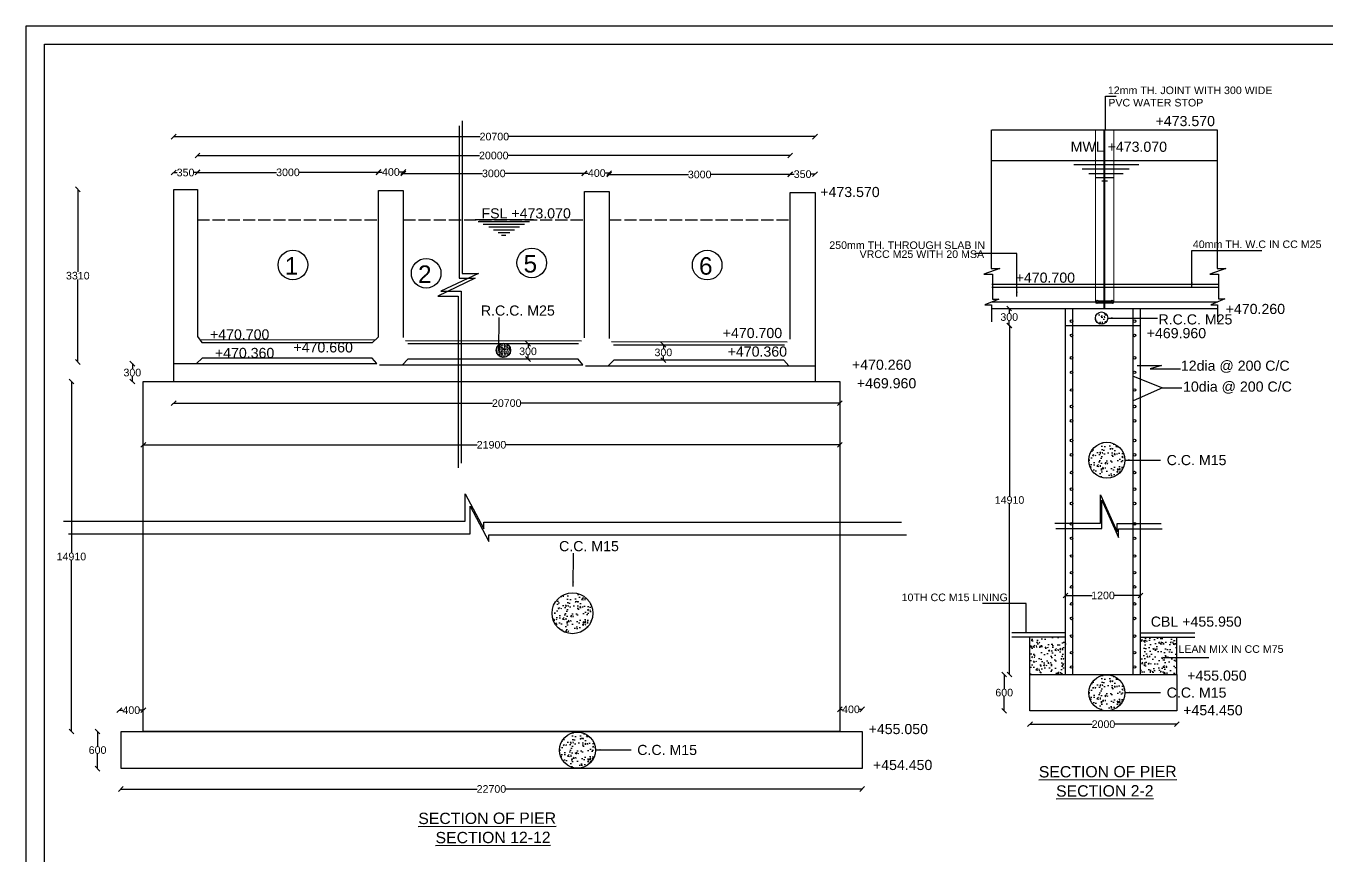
# Model space of a CAD drawing. Header units: millimetres. Extents: x 5124 to 6568637, y 2311 to 91879094.
# Drawn here: x 3425343 to 3450996, y 45950747 to 45967114 of the extents above; entities that cross this region are included whole.
import ezdxf

# ---------------------------------------------------------------- set-up
doc = ezdxf.new("R2010")
doc.units = ezdxf.units.MM
doc.header["$MEASUREMENT"] = 0
doc.linetypes.add('ACAD_ISO02W100', pattern=[15, 12, -3])
for name, color, linetype in [('DIMENSION', 7, 'Continuous'), ('DRAWING', 7, 'Continuous'), ('TEXT', 7, 'Continuous')]:
    doc.layers.add(name, color=color, linetype=linetype)
doc.styles.get("Standard").update_dxf_attribs({"font": 'arial.ttf', "height": 150})
doc.dimstyles.get("Standard").update_dxf_attribs({"dimtxt": 200, "dimasz": 110, "dimexe": 0.18, "dimexo": 0.0625, "dimgap": 0.09, "dimtad": 0, "dimtih": 1, "dimtoh": 1, "dimdec": 0, "dimzin": 0, "dimdsep": 46, "dimtxsty": 'Standard', "dimblk": 'OBLIQUE', "dimcen": 0.09, "dimse1": 1, "dimse2": 1, "dimadec": 0, "dimazin": 0, "dimtfac": 1, "dimtdec": 0, "dimtofl": 0, "dimtmove": 0, "dimatfit": 3, "dimfxl": 1, "dimtolj": 1, "dimtzin": 0, "dimarcsym": 0})
pattern_1 = [(50, (0, 0), (286.904073, -25.100854), [30, -330]), (355, (0, 0), (-55.5005334, 300.8768535), [24, -264]), (100.4514, (23.9, -2.1), (231.4037527, 275.7758168), [25.496076, -280.4568448]), (46.1842, (0, 80), (426.8964195, -66.2076057), [45, -495]), (96.6356, (35.57, 74.5), (373.8650822, 389.6471484), [38.244115, -420.6852]), (351.1842, (0, 80), (373.864778, 389.6474404), [36, -396]), (21, (40, 60), (238.7628208, -161.0475563), [30, -330]), (326, (40, 60), (97.3261328, 290.060018), [24, -264]), (71.4514, (59.9, 46.58), (336.0890514, 129.0121987), [25.496076, -280.4568448]), (37.5, (0, 0), (4.86394213, 133.15754153), [0, -260.8, 0, -268, 0, -265]), (7.5, (0, 0), (105.22781498, 157.76468475), [0, -152.8, 0, -254.8, 0, -101]), (327.5, (-89.2, 0), (213.52897447, -9.0219487), [0, -100, 0, -312, 0, -414]), (317.5, (-129.2, 0), (233.2744677, 40.0419929), [0, -130, 0, -207.2, 0, -294])]

# ---------------------------------------------------------------- blocks, each defined once
blk = doc.blocks.new('_Oblique')
at = {"color": 0, "linetype": 'ByBlock', "lineweight": -2}
blk.add_line((-0.5, -0.5), (0.5, 0.5), dxfattribs=at)
blk = doc.blocks.new('*D58')
at = {"layer": 'Defpoints', "color": 0}
for p in [(3428726, 45964220), (3428257, 45963888), (3428726, 45963888)]:
    blk.add_point(p, dxfattribs=at)
at = {"layer": 'DIMENSION', "color": 0, "lineweight": -2}
for p, q in [((3428257, 45964220), (3428326, 45964220)), ((3428726, 45964220), (3428657, 45964220))]:
    blk.add_line(p, q, dxfattribs=at)
at = {"layer": 'DIMENSION', "color": 0, "lineweight": -2, "xscale": 95, "yscale": 95, "zscale": 95, "rotation": 180}
blk.add_blockref('_Oblique', (3428257, 45964220), dxfattribs=at)
at = {"layer": 'DIMENSION', "color": 0, "lineweight": -2, "xscale": 95, "yscale": 95, "zscale": 95}
blk.add_blockref('_Oblique', (3428726, 45964220), dxfattribs=at)
at = {"layer": 'DIMENSION', "color": 0, "insert": (3428491, 45964220), "char_height": 150, "attachment_point": 5}
blk.add_mtext('\\A1;350', dxfattribs=at)
blk = doc.blocks.new('*D59')
at = {"layer": 'Defpoints', "color": 0}
for p in [(3432298, 45964223.47248), (3428725.5, 45963888), (3432298, 45963888)]:
    blk.add_point(p, dxfattribs=at)
at = {"layer": 'DIMENSION', "color": 0, "lineweight": -2}
for p, q in [((3428725.5, 45964223.47248), (3430287.99015, 45964223.47248)), ((3432298, 45964223.47248), (3430735.50985, 45964223.47248))]:
    blk.add_line(p, q, dxfattribs=at)
at = {"layer": 'DIMENSION', "color": 0, "lineweight": -2, "xscale": 95, "yscale": 95, "zscale": 95, "rotation": 180}
blk.add_blockref('_Oblique', (3428725.5, 45964223.47248), dxfattribs=at)
at = {"layer": 'DIMENSION', "color": 0, "lineweight": -2, "xscale": 95, "yscale": 95, "zscale": 95}
blk.add_blockref('_Oblique', (3432298, 45964223.47248), dxfattribs=at)
at = {"layer": 'DIMENSION', "color": 0, "insert": (3430511.75, 45964223.47248), "char_height": 150, "attachment_point": 5}
blk.add_mtext('\\A1;3000', dxfattribs=at)
blk = doc.blocks.new('*D60')
at = {"layer": 'Defpoints', "color": 0}
for p in [(3432788, 45964230), (3432298, 45963867), (3432788, 45963867)]:
    blk.add_point(p, dxfattribs=at)
at = {"layer": 'DIMENSION', "color": 0, "lineweight": -2}
for p, q in [((3432298, 45964230), (3432374, 45964230)), ((3432788, 45964230), (3432712, 45964230))]:
    blk.add_line(p, q, dxfattribs=at)
at = {"layer": 'DIMENSION', "color": 0, "lineweight": -2, "xscale": 95, "yscale": 95, "zscale": 95, "rotation": 180}
blk.add_blockref('_Oblique', (3432298, 45964230), dxfattribs=at)
at = {"layer": 'DIMENSION', "color": 0, "lineweight": -2, "xscale": 95, "yscale": 95, "zscale": 95}
blk.add_blockref('_Oblique', (3432788, 45964230), dxfattribs=at)
at = {"layer": 'DIMENSION', "color": 0, "insert": (3432543, 45964230), "char_height": 150, "attachment_point": 5}
blk.add_mtext('\\A1;400', dxfattribs=at)
blk = doc.blocks.new('*D61')
at = {"layer": 'Defpoints', "color": 0}
for p in [(3436360.5, 45964202.47248), (3432788, 45963867), (3436360.5, 45963867)]:
    blk.add_point(p, dxfattribs=at)
at = {"layer": 'DIMENSION', "color": 0, "lineweight": -2}
for p, q in [((3432788, 45964202.47248), (3434350.49015, 45964202.47248)), ((3436360.5, 45964202.47248), (3434798.00985, 45964202.47248))]:
    blk.add_line(p, q, dxfattribs=at)
at = {"layer": 'DIMENSION', "color": 0, "lineweight": -2, "xscale": 95, "yscale": 95, "zscale": 95, "rotation": 180}
blk.add_blockref('_Oblique', (3432788, 45964202.47248), dxfattribs=at)
at = {"layer": 'DIMENSION', "color": 0, "lineweight": -2, "xscale": 95, "yscale": 95, "zscale": 95}
blk.add_blockref('_Oblique', (3436360.5, 45964202.47248), dxfattribs=at)
at = {"layer": 'DIMENSION', "color": 0, "insert": (3434574.25, 45964202.47248), "char_height": 150, "attachment_point": 5}
blk.add_mtext('\\A1;3000', dxfattribs=at)
blk = doc.blocks.new('*D62')
at = {"layer": 'Defpoints', "color": 0}
for p in [(3436850, 45964209), (3436360, 45963846), (3436850, 45963846)]:
    blk.add_point(p, dxfattribs=at)
at = {"layer": 'DIMENSION', "color": 0, "lineweight": -2}
for p, q in [((3436360, 45964209), (3436437, 45964209)), ((3436850, 45964209), (3436774, 45964209))]:
    blk.add_line(p, q, dxfattribs=at)
at = {"layer": 'DIMENSION', "color": 0, "lineweight": -2, "xscale": 95, "yscale": 95, "zscale": 95, "rotation": 180}
blk.add_blockref('_Oblique', (3436360, 45964209), dxfattribs=at)
at = {"layer": 'DIMENSION', "color": 0, "lineweight": -2, "xscale": 95, "yscale": 95, "zscale": 95}
blk.add_blockref('_Oblique', (3436850, 45964209), dxfattribs=at)
at = {"layer": 'DIMENSION', "color": 0, "insert": (3436606, 45964209), "char_height": 150, "attachment_point": 5}
blk.add_mtext('\\A1;400', dxfattribs=at)
blk = doc.blocks.new('*D63')
at = {"layer": 'Defpoints', "color": 0}
for p in [(3440423, 45964181.47248), (3436850.5, 45963846), (3440423, 45963846)]:
    blk.add_point(p, dxfattribs=at)
at = {"layer": 'DIMENSION', "color": 0, "lineweight": -2}
for p, q in [((3436850.5, 45964181.47248), (3438412.99015, 45964181.47248)), ((3440423, 45964181.47248), (3438860.50985, 45964181.47248))]:
    blk.add_line(p, q, dxfattribs=at)
at = {"layer": 'DIMENSION', "color": 0, "lineweight": -2, "xscale": 95, "yscale": 95, "zscale": 95, "rotation": 180}
blk.add_blockref('_Oblique', (3436850.5, 45964181.47248), dxfattribs=at)
at = {"layer": 'DIMENSION', "color": 0, "lineweight": -2, "xscale": 95, "yscale": 95, "zscale": 95}
blk.add_blockref('_Oblique', (3440423, 45964181.47248), dxfattribs=at)
at = {"layer": 'DIMENSION', "color": 0, "insert": (3438636.75, 45964181.47248), "char_height": 150, "attachment_point": 5}
blk.add_mtext('\\A1;3000', dxfattribs=at)
blk = doc.blocks.new('*D64')
at = {"layer": 'Defpoints', "color": 0}
for p in [(3440913, 45964188), (3440423, 45963825), (3440913, 45963825)]:
    blk.add_point(p, dxfattribs=at)
at = {"layer": 'DIMENSION', "color": 0, "lineweight": -2}
for p, q in [((3440423, 45964188), (3440503, 45964188)), ((3440913, 45964188), (3440833, 45964188))]:
    blk.add_line(p, q, dxfattribs=at)
at = {"layer": 'DIMENSION', "color": 0, "lineweight": -2, "xscale": 95, "yscale": 95, "zscale": 95, "rotation": 180}
blk.add_blockref('_Oblique', (3440423, 45964188), dxfattribs=at)
at = {"layer": 'DIMENSION', "color": 0, "lineweight": -2, "xscale": 95, "yscale": 95, "zscale": 95}
blk.add_blockref('_Oblique', (3440913, 45964188), dxfattribs=at)
at = {"layer": 'DIMENSION', "color": 0, "insert": (3440668, 45964188), "char_height": 150, "attachment_point": 5}
blk.add_mtext('\\A1;350', dxfattribs=at)
blk = doc.blocks.new('*D65')
at = {"layer": 'Defpoints', "color": 0}
for p in [(3440423, 45964556), (3428726, 45963888), (3440423, 45963825)]:
    blk.add_point(p, dxfattribs=at)
at = {"layer": 'DIMENSION', "color": 0, "lineweight": -2}
for p, q in [((3428726, 45964556), (3434291, 45964556)), ((3440423, 45964556), (3434858, 45964556))]:
    blk.add_line(p, q, dxfattribs=at)
at = {"layer": 'DIMENSION', "color": 0, "lineweight": -2, "xscale": 95, "yscale": 95, "zscale": 95, "rotation": 180}
blk.add_blockref('_Oblique', (3428726, 45964556), dxfattribs=at)
at = {"layer": 'DIMENSION', "color": 0, "lineweight": -2, "xscale": 95, "yscale": 95, "zscale": 95}
blk.add_blockref('_Oblique', (3440423, 45964556), dxfattribs=at)
at = {"layer": 'DIMENSION', "color": 0, "insert": (3434574, 45964556), "char_height": 150, "attachment_point": 5}
blk.add_mtext('\\A1;20000', dxfattribs=at)
blk = doc.blocks.new('*D66')
at = {"layer": 'Defpoints', "color": 0}
for p in [(3440913, 45964930), (3428257, 45963888), (3440913, 45963825)]:
    blk.add_point(p, dxfattribs=at)
at = {"layer": 'DIMENSION', "color": 0, "lineweight": -2}
for p, q in [((3428257, 45964930), (3434302, 45964930)), ((3440913, 45964930), (3434868, 45964930))]:
    blk.add_line(p, q, dxfattribs=at)
at = {"layer": 'DIMENSION', "color": 0, "lineweight": -2, "xscale": 95, "yscale": 95, "zscale": 95, "rotation": 180}
blk.add_blockref('_Oblique', (3428257, 45964930), dxfattribs=at)
at = {"layer": 'DIMENSION', "color": 0, "lineweight": -2, "xscale": 95, "yscale": 95, "zscale": 95}
blk.add_blockref('_Oblique', (3440913, 45964930), dxfattribs=at)
at = {"layer": 'DIMENSION', "color": 0, "insert": (3434585, 45964930), "char_height": 150, "attachment_point": 5}
blk.add_mtext('\\A1;20700', dxfattribs=at)
blk = doc.blocks.new('*D67')
at = {"layer": 'Defpoints', "color": 0}
for p in [(3427441, 45960448), (3428257, 45960448), (3428257, 45960094)]:
    blk.add_point(p, dxfattribs=at)
at = {"layer": 'DIMENSION', "color": 0, "lineweight": -2}
for p, q in [((3427441, 45960448), (3427441, 45960348)), ((3427441, 45960094), (3427441, 45960194))]:
    blk.add_line(p, q, dxfattribs=at)
at = {"layer": 'DIMENSION', "color": 0, "lineweight": -2, "xscale": 95, "yscale": 95, "zscale": 95}
for p, rotation in [((3427441, 45960448), 90), ((3427441, 45960094), 270)]:
    blk.add_blockref('_Oblique', p, dxfattribs=dict(at, rotation=rotation))
at = {"layer": 'DIMENSION', "color": 0, "insert": (3427441, 45960271), "char_height": 150, "attachment_point": 5}
blk.add_mtext('\\A1;300', dxfattribs=at)
blk = doc.blocks.new('*D68')
at = {"layer": 'Defpoints', "color": 0}
for p in [(3426365, 45963888), (3428257, 45963888), (3428257, 45960481)]:
    blk.add_point(p, dxfattribs=at)
at = {"layer": 'DIMENSION', "color": 0, "lineweight": -2}
for p, q in [((3426365, 45963888), (3426365, 45962261)), ((3426365, 45960481), (3426365, 45962108))]:
    blk.add_line(p, q, dxfattribs=at)
at = {"layer": 'DIMENSION', "color": 0, "lineweight": -2, "xscale": 95, "yscale": 95, "zscale": 95}
for p, rotation in [((3426365, 45963888), 90), ((3426365, 45960481), 270)]:
    blk.add_blockref('_Oblique', p, dxfattribs=dict(at, rotation=rotation))
at = {"layer": 'DIMENSION', "color": 0, "insert": (3426365, 45962184), "char_height": 150, "attachment_point": 5}
blk.add_mtext('\\A1;3310', dxfattribs=at)
blk = doc.blocks.new('*D69')
at = {"layer": 'Defpoints', "color": 0}
for p in [(3427657, 45960094), (3426239, 45953184), (3427657, 45953184)]:
    blk.add_point(p, dxfattribs=at)
at = {"layer": 'DIMENSION', "color": 0, "lineweight": -2}
for p, q in [((3426239, 45960094), (3426239, 45956716)), ((3426239, 45953184), (3426239, 45956563))]:
    blk.add_line(p, q, dxfattribs=at)
at = {"layer": 'DIMENSION', "color": 0, "lineweight": -2, "xscale": 95, "yscale": 95, "zscale": 95}
for p, rotation in [((3426239, 45960094), 90), ((3426239, 45953184), 270)]:
    blk.add_blockref('_Oblique', p, dxfattribs=dict(at, rotation=rotation))
at = {"layer": 'DIMENSION', "color": 0, "insert": (3426239, 45956639), "char_height": 150, "attachment_point": 5}
blk.add_mtext('\\A1;14910', dxfattribs=at)
blk = doc.blocks.new('*D70')
at = {"layer": 'Defpoints', "color": 0}
for p in [(3427657, 45953606), (3427184, 45953304), (3427657, 45953184)]:
    blk.add_point(p, dxfattribs=at)
at = {"layer": 'DIMENSION', "color": 0, "lineweight": -2}
for p, q in [((3427184, 45953606), (3427252, 45953606)), ((3427657, 45953606), (3427589, 45953606))]:
    blk.add_line(p, q, dxfattribs=at)
at = {"layer": 'DIMENSION', "color": 0, "lineweight": -2, "xscale": 95, "yscale": 95, "zscale": 95, "rotation": 180}
blk.add_blockref('_Oblique', (3427184, 45953606), dxfattribs=at)
at = {"layer": 'DIMENSION', "color": 0, "lineweight": -2, "xscale": 95, "yscale": 95, "zscale": 95}
blk.add_blockref('_Oblique', (3427657, 45953606), dxfattribs=at)
at = {"layer": 'DIMENSION', "color": 0, "insert": (3427421, 45953606), "char_height": 150, "attachment_point": 5}
blk.add_mtext('\\A1;400', dxfattribs=at)
blk = doc.blocks.new('*D71')
at = {"layer": 'Defpoints', "color": 0}
for p in [(3427213, 45953184), (3426755, 45952452), (3427213, 45952452)]:
    blk.add_point(p, dxfattribs=at)
at = {"layer": 'DIMENSION', "color": 0, "lineweight": -2}
for p, q in [((3426755, 45953184), (3426755, 45952895)), ((3426755, 45952452), (3426755, 45952742))]:
    blk.add_line(p, q, dxfattribs=at)
at = {"layer": 'DIMENSION', "color": 0, "lineweight": -2, "xscale": 95, "yscale": 95, "zscale": 95}
for p, rotation in [((3426755, 45953184), 90), ((3426755, 45952452), 270)]:
    blk.add_blockref('_Oblique', p, dxfattribs=dict(at, rotation=rotation))
at = {"layer": 'DIMENSION', "color": 0, "insert": (3426755, 45952818), "char_height": 150, "attachment_point": 5}
blk.add_mtext('\\A1;600', dxfattribs=at)
blk = doc.blocks.new('*D72')
at = {"layer": 'Defpoints', "color": 0}
for p in [(3427213, 45952452), (3441842, 45952452), (3441842, 45952050)]:
    blk.add_point(p, dxfattribs=at)
at = {"layer": 'DIMENSION', "color": 0, "lineweight": -2}
for p, q in [((3427213, 45952050), (3434244, 45952050)), ((3441842, 45952050), (3434811, 45952050))]:
    blk.add_line(p, q, dxfattribs=at)
at = {"layer": 'DIMENSION', "color": 0, "lineweight": -2, "xscale": 95, "yscale": 95, "zscale": 95, "rotation": 180}
blk.add_blockref('_Oblique', (3427213, 45952050), dxfattribs=at)
at = {"layer": 'DIMENSION', "color": 0, "lineweight": -2, "xscale": 95, "yscale": 95, "zscale": 95}
blk.add_blockref('_Oblique', (3441842, 45952050), dxfattribs=at)
at = {"layer": 'DIMENSION', "color": 0, "insert": (3434527, 45952050), "char_height": 150, "attachment_point": 5}
blk.add_mtext('\\A1;22700', dxfattribs=at)
blk = doc.blocks.new('*D73')
at = {"layer": 'Defpoints', "color": 0}
for p in [(3441842, 45953622), (3441402, 45953184), (3441842, 45953184)]:
    blk.add_point(p, dxfattribs=at)
at = {"layer": 'DIMENSION', "color": 0, "lineweight": -2}
for p, q in [((3441402, 45953622), (3441453, 45953622)), ((3441842, 45953622), (3441790, 45953622))]:
    blk.add_line(p, q, dxfattribs=at)
at = {"layer": 'DIMENSION', "color": 0, "lineweight": -2, "xscale": 95, "yscale": 95, "zscale": 95, "rotation": 180}
blk.add_blockref('_Oblique', (3441402, 45953622), dxfattribs=at)
at = {"layer": 'DIMENSION', "color": 0, "lineweight": -2, "xscale": 95, "yscale": 95, "zscale": 95}
blk.add_blockref('_Oblique', (3441842, 45953622), dxfattribs=at)
at = {"layer": 'DIMENSION', "color": 0, "insert": (3441622, 45953622), "char_height": 150, "attachment_point": 5}
blk.add_mtext('\\A1;400', dxfattribs=at)
blk = doc.blocks.new('*D74')
at = {"layer": 'Defpoints', "color": 0}
for p in [(3428257, 45960094), (3441402, 45959668), (3441402, 45959587)]:
    blk.add_point(p, dxfattribs=at)
at = {"layer": 'DIMENSION', "color": 0, "lineweight": -2}
for p, q in [((3428257, 45959668), (3434546, 45959668)), ((3441402, 45959668), (3435113, 45959668))]:
    blk.add_line(p, q, dxfattribs=at)
at = {"layer": 'DIMENSION', "color": 0, "lineweight": -2, "xscale": 95, "yscale": 95, "zscale": 95, "rotation": 180}
blk.add_blockref('_Oblique', (3428257, 45959668), dxfattribs=at)
at = {"layer": 'DIMENSION', "color": 0, "lineweight": -2, "xscale": 95, "yscale": 95, "zscale": 95}
blk.add_blockref('_Oblique', (3441402, 45959668), dxfattribs=at)
at = {"layer": 'DIMENSION', "color": 0, "insert": (3434829, 45959668), "char_height": 150, "attachment_point": 5}
blk.add_mtext('\\A1;20700', dxfattribs=at)
blk = doc.blocks.new('*D75')
at = {"layer": 'Defpoints', "color": 0}
for p in [(3427657, 45958845), (3441402, 45958845), (3441402, 45958845)]:
    blk.add_point(p, dxfattribs=at)
at = {"layer": 'DIMENSION', "color": 0, "lineweight": -2}
for p, q in [((3427657, 45958845), (3434246, 45958845)), ((3441402, 45958845), (3434813, 45958845))]:
    blk.add_line(p, q, dxfattribs=at)
at = {"layer": 'DIMENSION', "color": 0, "lineweight": -2, "xscale": 95, "yscale": 95, "zscale": 95, "rotation": 180}
blk.add_blockref('_Oblique', (3427657, 45958845), dxfattribs=at)
at = {"layer": 'DIMENSION', "color": 0, "lineweight": -2, "xscale": 95, "yscale": 95, "zscale": 95}
blk.add_blockref('_Oblique', (3441402, 45958845), dxfattribs=at)
at = {"layer": 'DIMENSION', "color": 0, "insert": (3434529, 45958845), "char_height": 150, "attachment_point": 5}
blk.add_mtext('\\A1;21900', dxfattribs=at)
blk = doc.blocks.new('*D76')
at = {"layer": 'Defpoints', "color": 0}
for p in [(3444646, 45954310), (3445155, 45954310), (3445155, 45953595)]:
    blk.add_point(p, dxfattribs=at)
at = {"layer": 'DIMENSION', "color": 0, "lineweight": -2}
for p, q in [((3444646, 45954310), (3444646, 45954029)), ((3444646, 45953595), (3444646, 45953876))]:
    blk.add_line(p, q, dxfattribs=at)
at = {"layer": 'DIMENSION', "color": 0, "lineweight": -2, "xscale": 95, "yscale": 95, "zscale": 95}
for p, rotation in [((3444646, 45954310), 90), ((3444646, 45953595), 270)]:
    blk.add_blockref('_Oblique', p, dxfattribs=dict(at, rotation=rotation))
at = {"layer": 'DIMENSION', "color": 0, "insert": (3444646, 45953953), "char_height": 150, "attachment_point": 5}
blk.add_mtext('\\A1;600', dxfattribs=at)
blk = doc.blocks.new('*D77')
at = {"layer": 'Defpoints', "color": 0}
for p in [(3445155, 45953595), (3448053, 45953595), (3448053, 45953329)]:
    blk.add_point(p, dxfattribs=at)
at = {"layer": 'DIMENSION', "color": 0, "lineweight": -2}
for p, q in [((3445155, 45953329), (3446379, 45953329)), ((3448053, 45953329), (3446829, 45953329))]:
    blk.add_line(p, q, dxfattribs=at)
at = {"layer": 'DIMENSION', "color": 0, "lineweight": -2, "xscale": 95, "yscale": 95, "zscale": 95, "rotation": 180}
blk.add_blockref('_Oblique', (3445155, 45953329), dxfattribs=at)
at = {"layer": 'DIMENSION', "color": 0, "lineweight": -2, "xscale": 95, "yscale": 95, "zscale": 95}
blk.add_blockref('_Oblique', (3448053, 45953329), dxfattribs=at)
at = {"layer": 'DIMENSION', "color": 0, "insert": (3446604, 45953329), "char_height": 150, "attachment_point": 5}
blk.add_mtext('\\A1;2000', dxfattribs=at)
blk = doc.blocks.new('*D78')
at = {"layer": 'Defpoints', "color": 0}
for p in [(3444751, 45961199), (3445856, 45961199), (3445155, 45954310)]:
    blk.add_point(p, dxfattribs=at)
at = {"layer": 'DIMENSION', "color": 0, "lineweight": -2}
for p, q in [((3444751, 45961199), (3444751, 45957831)), ((3444751, 45954310), (3444751, 45957678))]:
    blk.add_line(p, q, dxfattribs=at)
at = {"layer": 'DIMENSION', "color": 0, "lineweight": -2, "xscale": 95, "yscale": 95, "zscale": 95}
for p, rotation in [((3444751, 45961199), 90), ((3444751, 45954310), 270)]:
    blk.add_blockref('_Oblique', p, dxfattribs=dict(at, rotation=rotation))
at = {"layer": 'DIMENSION', "color": 0, "insert": (3444751, 45957755), "char_height": 150, "attachment_point": 5}
blk.add_mtext('\\A1;14910', dxfattribs=at)
blk = doc.blocks.new('*D79')
at = {"layer": 'Defpoints', "color": 0}
for p in [(3444745, 45961535), (3445856, 45961535), (3445856, 45961199)]:
    blk.add_point(p, dxfattribs=at)
at = {"layer": 'DIMENSION', "color": 0, "lineweight": -2}
for p, q in [((3444745, 45961535), (3444745, 45961444)), ((3444745, 45961199), (3444745, 45961290))]:
    blk.add_line(p, q, dxfattribs=at)
at = {"layer": 'DIMENSION', "color": 0, "lineweight": -2, "xscale": 95, "yscale": 95, "zscale": 95}
for p, rotation in [((3444745, 45961535), 90), ((3444745, 45961199), 270)]:
    blk.add_blockref('_Oblique', p, dxfattribs=dict(at, rotation=rotation))
at = {"layer": 'DIMENSION', "color": 0, "insert": (3444745, 45961367), "char_height": 150, "attachment_point": 5}
blk.add_mtext('\\A1;300', dxfattribs=at)
blk = doc.blocks.new('*D80')
at = {"layer": 'Defpoints', "color": 0}
for p in [(3445856, 45955871), (3447337, 45955871), (3447337, 45955871)]:
    blk.add_point(p, dxfattribs=at)
at = {"layer": 'DIMENSION', "color": 0, "lineweight": -2}
for p, q in [((3445856, 45955871), (3446380, 45955871)), ((3447337, 45955871), (3446813, 45955871))]:
    blk.add_line(p, q, dxfattribs=at)
at = {"layer": 'DIMENSION', "color": 0, "lineweight": -2, "xscale": 95, "yscale": 95, "zscale": 95, "rotation": 180}
blk.add_blockref('_Oblique', (3445856, 45955871), dxfattribs=at)
at = {"layer": 'DIMENSION', "color": 0, "lineweight": -2, "xscale": 95, "yscale": 95, "zscale": 95}
blk.add_blockref('_Oblique', (3447337, 45955871), dxfattribs=at)
at = {"layer": 'DIMENSION', "color": 0, "insert": (3446596, 45955871), "char_height": 150, "attachment_point": 5}
blk.add_mtext('\\A1;1200', dxfattribs=at)
blk = doc.blocks.new('*D170')
at = {"layer": 'Defpoints', "color": 0}
for p in [(3435199, 45960842), (3435249, 45960842), (3435199, 45960538)]:
    blk.add_point(p, dxfattribs=at)
at = {"layer": 'TEXT', "color": 0, "lineweight": -2}
for p, q in [((3435249, 45960842), (3435249, 45960767)), ((3435249, 45960538), (3435249, 45960613))]:
    blk.add_line(p, q, dxfattribs=at)
at = {"layer": 'TEXT', "color": 0, "lineweight": -2, "xscale": 95, "yscale": 95, "zscale": 95}
for p, rotation in [((3435249, 45960842), 90), ((3435249, 45960538), 270)]:
    blk.add_blockref('_Oblique', p, dxfattribs=dict(at, rotation=rotation))
at = {"layer": 'TEXT', "color": 0, "insert": (3435249, 45960690), "char_height": 150, "attachment_point": 5}
blk.add_mtext('\\A1;300', dxfattribs=at)
blk = doc.blocks.new('*D171')
at = {"layer": 'Defpoints', "color": 0}
for p in [(3437870, 45960822), (3437920, 45960822), (3437870, 45960516)]:
    blk.add_point(p, dxfattribs=at)
at = {"layer": 'TEXT', "color": 0, "lineweight": -2}
for p, q in [((3437920, 45960822), (3437920, 45960746)), ((3437920, 45960516), (3437920, 45960592))]:
    blk.add_line(p, q, dxfattribs=at)
at = {"layer": 'TEXT', "color": 0, "lineweight": -2, "xscale": 95, "yscale": 95, "zscale": 95}
for p, rotation in [((3437920, 45960822), 90), ((3437920, 45960516), 270)]:
    blk.add_blockref('_Oblique', p, dxfattribs=dict(at, rotation=rotation))
at = {"layer": 'TEXT', "color": 0, "insert": (3437920, 45960669), "char_height": 150, "attachment_point": 5}
blk.add_mtext('\\A1;300', dxfattribs=at)

msp = doc.modelspace()

# ---------------------------------------------------------------- hatches: boundary and pattern name
at = {"layer": 'DRAWING'}
h = msp.add_hatch(color=256, dxfattribs=at)
h.paths.add_polyline_path([(3446506, 45961689.5, 0.6460682), (3446449.8, 45961666.6), (3446506, 45961666.6)])
h.paths.add_polyline_path([(3446506, 45961666.6), (3446449.8, 45961666.6, 0.0090158), (3446449.8, 45961665.4, 0.6589221), (3446506, 45961641.3)])
h.paths.add_polyline_path([(3446506, 45961689.5), (3446506, 45961666.6), (3446516.3, 45961666.6, 0.1962226)])
h.paths.add_polyline_path([(3446516.3, 45961665.4, 0.0090158), (3446516.3, 45961666.6), (3446506, 45961666.6), (3446506, 45961641.3, 0.2056021)])
h.paths.add_polyline_path([(3446623.9, 45961690.5), (3446506, 45961690.5), (3446506, 45961689.5, -0.1962226), (3446516.3, 45961666.6), (3446623.9, 45961666.6)])
h.paths.add_polyline_path([(3446623.9, 45961666.6), (3446516.3, 45961666.6, -0.0090158), (3446516.3, 45961665.4, -0.2056021), (3446506, 45961641.3), (3446506, 45961640.4), (3446623.9, 45961640.4)])
h.paths.add_polyline_path([(3446752.3, 45961690.5), (3446623.9, 45961690.5), (3446623.9, 45961666.6), (3446740.9, 45961666.6, -0.2076642)])
h.paths.add_polyline_path([(3446740.8, 45961665.4, -0.0090158), (3446740.9, 45961666.6), (3446623.9, 45961666.6), (3446623.9, 45961640.4), (3446752.3, 45961640.4, -0.2170864)])
h.paths.add_polyline_path([(3446752.3, 45961690.5), (3446753.4, 45961690.5), (3446753.4, 45961666.6), (3446807.3, 45961666.6, 0.6305958)])
h.paths.add_polyline_path([(3446753.4, 45961690.5), (3446752.3, 45961690.5, 0.2076642), (3446740.9, 45961666.6), (3446753.4, 45961666.6)])
h.paths.add_polyline_path([(3446753.4, 45961666.6), (3446740.9, 45961666.6, 0.0090158), (3446740.8, 45961665.4, 0.2170864), (3446752.3, 45961640.4), (3446753.4, 45961640.4)])
h.paths.add_polyline_path([(3446807.3, 45961665.4, 0.0090158), (3446807.3, 45961666.6), (3446753.4, 45961666.6), (3446753.4, 45961640.4), (3446752.3, 45961640.4, 0.6432687)])
h = msp.add_hatch(dxfattribs=at)
h.set_pattern_fill('AR-CONC,_O', color=256, scale=40)
h.set_pattern_definition(pattern_1)
h.paths.add_polyline_path([(3446446, 45961348.2, 1), (3446689.5, 45961348.2, 1)])
h = msp.add_hatch(dxfattribs=at)
h.set_pattern_fill('AR-CONC,_O', color=256, scale=10)
h.set_pattern_definition([(50, (0, 0), (71.72601826, -6.2752135), [7.5, -82.5]), (355, (0, 0), (-13.87513336, 75.21921337), [6, -66]), (100.4514, (5.98, -0.52), (57.85093817, 68.94395421), [6.374019, -70.1142112]), (46.1842, (0, 20), (106.72410486, -16.55190143), [11.25, -123.75]), (96.6356, (8.89, 18.62), (93.46627055, 97.4117871), [9.5610288, -105.1713]), (351.1842, (0, 20), (93.46619451, 97.4118601), [9, -99]), (21, (10, 15), (59.69070521, -40.26188907), [7.5, -82.5]), (326, (10, 15), (24.33153319, 72.5150045), [6, -66]), (71.4514, (14.974, 11.645), (84.02226286, 32.25304967), [6.374019, -70.1142112]), (37.5, (0, 0), (1.215985532, 33.289385383), [0, -65.2, 0, -67, 0, -66.25]), (7.5, (0, 0), (26.306953744, 39.441171188), [0, -38.2, 0, -63.7, 0, -25.25]), (327.5, (-22.3, 0), (53.382243617, -2.255487173), [0, -25, 0, -78, 0, -103.5]), (317.5, (-32.3, 0), (58.318616934, 10.010498233), [0, -32.5, 0, -51.8, 0, -73.5])])
h.paths.add_polyline_path([(3434819.9, 45960842.5), (3434709.3, 45960842.5, 0.300524), (3434623.5, 45960712.7, 1), (3434905.7, 45960712.7, 0.300524)])
h = msp.add_hatch(dxfattribs=at)
h.set_pattern_fill('AR-CONC,_O', color=256, scale=40)
h.set_pattern_definition([(50, (10544.9, 3020.33), (286.904073, -25.100854), [30, -330]), (355, (10544.9, 3020.33), (-55.5005334, 300.8768535), [24, -264]), (100.4514, (10568.8, 3018.24), (231.4037527, 275.7758168), [25.496076, -280.4568448]), (46.1842, (10544.9, 3100.33), (426.8964195, -66.2076057), [45, -495]), (96.6356, (10580.46, 3094.8), (373.8650822, 389.6471484), [38.244115, -420.6852]), (351.1842, (10544.9, 3100.33), (373.864778, 389.6474404), [36, -396]), (21, (10584.9, 3080.33), (238.7628208, -161.0475563), [30, -330]), (326, (10584.9, 3080.33), (97.3261328, 290.060018), [24, -264]), (71.4514, (10604.79, 3066.9), (336.0890514, 129.0121987), [25.496076, -280.4568448]), (37.5, (10544.89, 3020.33), (4.86394213, 133.15754153), [0, -260.8, 0, -268, 0, -265]), (7.5, (10544.89, 3020.33), (105.22781498, 157.76468475), [0, -152.8, 0, -254.8, 0, -101]), (327.5, (10455.69, 3020.33), (213.52897447, -9.0219487), [0, -100, 0, -312, 0, -414]), (317.5, (10415.69, 3020.33), (233.2744677, 40.0419929), [0, -130, 0, -207.2, 0, -294])])
h.paths.add_polyline_path([(3446316, 45958539.9, 1), (3447026.5, 45958539.9, 1)])
h = msp.add_hatch(dxfattribs=at)
h.set_pattern_fill('AR-CONC,_O', color=256, scale=40)
h.set_pattern_definition(pattern_1)
h.paths.add_polyline_path([(3435722.7, 45955519.6, 1), (3436530.1, 45955519.6, 1)])
h = msp.add_hatch(dxfattribs=at)
h.set_pattern_fill('AR-CONC,_O', color=256, scale=40)
h.set_pattern_definition(pattern_1)
h.paths.add_polyline_path([(3445855.8, 45955048.1), (3445154.6, 45955048.1), (3445154.6, 45954310), (3445855.8, 45954310)])
h.paths.add_polyline_path([(3448052.7, 45955048.1), (3447337, 45955048.1), (3447337, 45954310), (3448052.7, 45954310)])
h = msp.add_hatch(dxfattribs=at)
h.set_pattern_fill('AR-CONC,_O', color=256, scale=40)
h.set_pattern_definition([(50, (10544.9, -1569.26), (286.904073, -25.100854), [30, -330]), (355, (10544.9, -1569.26), (-55.5005334, 300.8768535), [24, -264]), (100.4514, (10568.8, -1571.35), (231.4037527, 275.7758168), [25.496076, -280.4568448]), (46.1842, (10544.9, -1489.26), (426.8964195, -66.2076057), [45, -495]), (96.6356, (10580.46, -1494.77), (373.8650822, 389.6471484), [38.244115, -420.6852]), (351.1842, (10544.9, -1489.26), (373.864778, 389.6474404), [36, -396]), (21, (10584.9, -1509.26), (238.7628208, -161.0475563), [30, -330]), (326, (10584.9, -1509.26), (97.3261328, 290.060018), [24, -264]), (71.4514, (10604.79, -1522.68), (336.0890514, 129.0121987), [25.496076, -280.4568448]), (37.5, (10544.89, -1569.26), (4.86394213, 133.15754153), [0, -260.8, 0, -268, 0, -265]), (7.5, (10544.89, -1569.26), (105.22781498, 157.76468475), [0, -152.8, 0, -254.8, 0, -101]), (327.5, (10455.69, -1569.26), (213.52897447, -9.0219487), [0, -100, 0, -312, 0, -414]), (317.5, (10415.69, -1569.26), (233.2744677, 40.0419929), [0, -130, 0, -207.2, 0, -294])])
h.paths.add_polyline_path([(3446316, 45953950.4, 1), (3447026.5, 45953950.4, 1)])
h = msp.add_hatch(dxfattribs=at)
h.set_pattern_fill('AR-CONC,_O', color=256, scale=40)
h.set_pattern_definition([(50, (97.78, -2701.44), (286.904073, -25.100854), [30, -330]), (355, (97.78, -2701.44), (-55.5005334, 300.8768535), [24, -264]), (100.4514, (121.7, -2703.54), (231.4037527, 275.7758168), [25.496076, -280.4568448]), (46.1842, (97.78, -2621.44), (426.8964195, -66.2076057), [45, -495]), (96.6356, (133.35, -2626.96), (373.8650822, 389.6471484), [38.244115, -420.6852]), (351.1842, (97.8, -2621.44), (373.864778, 389.6474404), [36, -396]), (21, (137.78, -2641.44), (238.7628208, -161.0475563), [30, -330]), (326, (137.78, -2641.44), (97.3261328, 290.060018), [24, -264]), (71.4514, (157.68, -2654.86), (336.0890514, 129.0121987), [25.496076, -280.4568448]), (37.5, (97.78, -2701.44), (4.86394213, 133.15754153), [0, -260.8, 0, -268, 0, -265]), (7.5, (97.78, -2701.44), (105.22781498, 157.76468475), [0, -152.8, 0, -254.8, 0, -101]), (327.5, (8.58, -2701.44), (213.52897447, -9.0219487), [0, -100, 0, -312, 0, -414]), (317.5, (-31.42, -2701.44), (233.2744677, 40.0419929), [0, -130, 0, -207.2, 0, -294])])
h.paths.add_polyline_path([(3435868.9, 45952818.2, 1), (3436579.4, 45952818.2, 1)])

# ---------------------------------------------------------------- linework, layer by layer
for p, q in [((3428257, 45960094), (3428257, 45963888)), ((3428257, 45963888), (3428725.5, 45963888)), ((3428725.5, 45963888), (3428725.5, 45960986)), ((3432298, 45960976), (3432298, 45963867)), ((3432298, 45963867), (3432788, 45963867)), ((3432788, 45963867), (3432788, 45963867)), ((3432788, 45963867), (3432788, 45960965)), ((3436360.5, 45960955), (3436360.5, 45963846)), ((3436360.5, 45963846), (3436850.5, 45963846)), ((3436850.5, 45963846), (3436850.5, 45960944)), ((3440423, 45960934), (3440423, 45963825)), ((3440423, 45963825), (3440913, 45963825)), ((3428725.5, 45960986), (3428814, 45960863.5)), ((3432183, 45960863.5), (3432298, 45960976)), ((3428814, 45960863.5), (3432183, 45960863.5)), ((3432876.5, 45960842.5), (3436245.5, 45960842.5)), ((3436939, 45960821.5), (3440308, 45960821.5))]:
    msp.add_line(p, q, dxfattribs=at)
for points in [[(3425342.7, 45967113.7), (3470971.5, 45967113.7), (3470971.5, 45930973.8), (3425342.7, 45930973.8)], [(3425704.7, 45966751.7), (3470609.5, 45966751.7), (3470609.5, 45931335.8), (3425704.7, 45931335.8)], [(3446506, 45961690.5), (3446753.4, 45961690.5), (3446753.4, 45961640.4), (3446506, 45961640.4)], [(3427657, 45960094), (3441401.5, 45960094), (3441401.5, 45953184.5), (3427657, 45953184.5)], [(3445154.6, 45954310), (3448052.7, 45954310), (3448052.7, 45953595.1), (3445154.6, 45953595.1)], [(3427220.5, 45953184.5), (3441841.5, 45953184.5), (3441841.5, 45952452.5), (3427220.5, 45952452.5)]]:
    msp.add_lwpolyline(points, close=True, dxfattribs=at)
for points in [[(3433890.5, 45965145), (3433890.5, 45962132), (3434209.5, 45962132), (3433469, 45961780.5), (3433871, 45961780.5), (3433871, 45958389)], [(3433951.5, 45965241.5), (3433951.5, 45962228.5), (3434270.5, 45962228.5), (3433530, 45961877), (3433932, 45961877), (3433932, 45958485.5)], [(3444386.6, 45965062.2), (3444386.6, 45962327.1), (3444559.7, 45962327.1), (3444243.5, 45962211.2), (3444417.6, 45962211.2), (3444417.6, 45961723.2), (3444539.5, 45961723.2), (3444263.9, 45961610.1), (3444397.3, 45961610.1), (3444397.3, 45961271.1)], [(3444401.7, 45965063), (3448846.1, 45965063)], [(3448846.1, 45965063), (3448846.1, 45962327.9), (3449019.2, 45962327.9), (3448703, 45962212), (3448877, 45962212), (3448877, 45961723.9), (3448999, 45961723.9), (3448723.4, 45961610.9), (3448856.8, 45961610.9), (3448856.8, 45961271.9)], [(3444401.7, 45964460), (3448846.1, 45964460)], [(3446020.2, 45964378.8), (3447301.3, 45964378.8)], [(3446181.3, 45964291), (3447111, 45964291)], [(3446313, 45964203.3), (3446996.3, 45964203.3)], [(3446449.8, 45964122.9), (3446807.3, 45964122.9)], [(3446572.3, 45964056.5), (3446686, 45964056.5)], [(3440913, 45963825), (3440913, 45960094)], [(3435354.3, 45963286), (3434207, 45963286)], [(3435278.4, 45963244.1), (3434265.1, 45963244.1)], [(3435181, 45963195.5), (3434362.5, 45963195.5)], [(3435083.6, 45963138.9), (3434478.8, 45963138.9)], [(3434979.9, 45963080.9), (3434566.8, 45963080.9)], [(3434893.5, 45963030.6), (3434662.6, 45963030.6)], [(3434811.8, 45962980.4), (3434725.4, 45962980.4)], [(3444401.7, 45962017.1), (3448877, 45962017.1)], [(3444401.7, 45961960.3), (3448877, 45961960.3)], [(3444401.7, 45961666.6), (3448859.3, 45961666.6)], [(3444401.7, 45961534.8), (3448856.8, 45961534.8)], [(3445855.8, 45954310), (3445855.8, 45961542.2)], [(3446001.2, 45954310), (3446001.2, 45961542.2)], [(3447191.5, 45954310), (3447191.5, 45961542.2)], [(3447337, 45954310), (3447337, 45961542.2)], [(3445855.8, 45961199.2), (3447337, 45961199.2)], [(3428769.8, 45960924.8), (3432240.5, 45960919.8)], [(3432832.2, 45960903.8), (3436303, 45960898.8)], [(3436894.8, 45960882.8), (3440365.5, 45960877.8)], [(3428257, 45960448), (3432269, 45960448), (3432175.5, 45960558.5), (3428816, 45960558.5), (3428708, 45960448)], [(3432319.5, 45960427), (3436331.5, 45960427), (3436238, 45960537.5), (3432878.5, 45960537.5), (3432770.5, 45960427)], [(3436382, 45960406), (3440394, 45960406), (3440300.5, 45960516.5), (3436941, 45960516.5), (3436833, 45960406)], [(3440394, 45960406), (3440913, 45960406)], [(3426082.5, 45957335), (3434012, 45957335), (3434012, 45957880), (3434380, 45957184), (3434380, 45957318), (3442618, 45957318)], [(3426180, 45957087.5), (3434109.5, 45957087.5), (3434109.5, 45957632.5), (3434477.5, 45956936.5), (3434477.5, 45957070.5), (3442715.5, 45957070.5)], [(3445855.8, 45955130.6), (3444797.9, 45955130.6)], [(3447337, 45955130.6), (3448409.4, 45955130.6)], [(3445855.8, 45955048.1), (3444797.9, 45955048.1)], [(3445154.6, 45954310), (3445154.6, 45955048.1)], [(3447337, 45955048.1), (3448409.4, 45955048.1)], [(3448052.7, 45954310), (3448052.7, 45955048.1)]]:
    msp.add_lwpolyline(points, dxfattribs=at)
at = {"layer": 'DRAWING', "linetype": 'ACAD_ISO02W100', "ltscale": 20, "const_width": 20}
for points in [[(3446449.8, 45961665.3), (3446449.8, 45965061)], [(3446807.3, 45961667.2), (3446807.3, 45965063)]]:
    msp.add_lwpolyline(points, dxfattribs=at)
at = {"layer": 'DRAWING', "const_width": 40}
msp.add_lwpolyline([(3446623.9, 45961534.8), (3446623.9, 45965051.3)], dxfattribs=at)
at = {"layer": 'DRAWING', "linetype": 'ACAD_ISO02W100', "ltscale": 20}
for points in [[(3428725.5, 45963286), (3432298, 45963286)], [(3432788, 45963286), (3436360.5, 45963286)], [(3436850.5, 45963286), (3440423, 45963286)]]:
    msp.add_lwpolyline(points, dxfattribs=at)
at = {"layer": 'DRAWING'}
for centre, radius in [((3430609.8, 45962395.6), 292.3), ((3433239.3, 45962231.2), 292.3), ((3435321.9, 45962436.7), 292.3), ((3438784.2, 45962393.9), 292.3), ((3446483.1, 45961665.4), 33.2), ((3446774.1, 45961665.4), 33.2), ((3445976, 45961287.4), 25.3), ((3446567.7, 45961348.2), 121.8), ((3447216.7, 45961287.4), 25.3), ((3445976, 45961004.8), 25.3), ((3447216.7, 45961004.8), 25.3), ((3434764.6, 45960712.7), 141.1), ((3445976, 45960562.6), 25.3), ((3447216.7, 45960562.6), 25.3), ((3445976, 45960277.1), 25.3), ((3447216.7, 45960277.1), 25.3), ((3445976, 45959928.3), 25.3), ((3447216.7, 45959928.3), 25.3), ((3445976, 45959600.8), 25.3), ((3447216.7, 45959600.8), 25.3), ((3445976, 45959318.2), 25.3), ((3447216.7, 45959318.2), 25.3), ((3445976, 45958931.5), 25.3), ((3447216.7, 45958931.5), 25.3), ((3445976, 45958646.1), 25.3), ((3446671.3, 45958539.9), 355.2), ((3447216.7, 45958646.1), 25.3), ((3445976, 45958297.2), 25.3), ((3447216.7, 45958297.2), 25.3), ((3445976, 45957969.7), 25.3), ((3447216.7, 45957969.7), 25.3), ((3445976, 45957687.1), 25.3), ((3447216.7, 45957687.1), 25.3), ((3445976, 45957283.9), 25.3), ((3447216.7, 45957283.9), 25.3), ((3445976, 45956998.4), 25.3), ((3447216.7, 45956998.4), 25.3), ((3445976, 45956649.5), 25.3), ((3447216.7, 45956649.5), 25.3), ((3445976, 45956322.1), 25.3), ((3447216.7, 45956322.1), 25.3), ((3436126.4, 45955519.6), 403.7), ((3445976, 45956039.4), 25.3), ((3447216.7, 45956039.4), 25.3), ((3445976, 45955703.8), 25.3), ((3447216.8, 45955703.8), 25.3), ((3445976, 45955418.4), 25.3), ((3447216.8, 45955418.4), 25.3), ((3445976, 45955069.5), 25.3), ((3447216.8, 45955069.5), 25.3), ((3445976, 45954742), 25.3), ((3447216.8, 45954742), 25.3), ((3445976, 45954459.4), 25.3), ((3446671.3, 45953950.4), 355.2), ((3447216.8, 45954459.4), 25.3), ((3436224.2, 45952818.2), 355.2)]:
    msp.add_circle(centre, radius, dxfattribs=at)
at = {"layer": 'TEXT'}
for points in [[(3447191.5, 45960202.9), (3447766.3, 45959972.5), (3447191.5, 45959711.8)], [(3447268.1, 45960413.7), (3447751.5, 45960411.2), (3447523.3, 45960345), (3448122, 45960342.6)], [(3447766.3, 45959972.5), (3448153.8, 45959972.5)], [(3445643.5, 45957298.7), (3446549.3, 45957298.7), (3446549.3, 45957856.5), (3446877.9, 45957125.2), (3446877.9, 45957293.4), (3447743.6, 45957293.4)], [(3445664.9, 45957192.2), (3446570.6, 45957192.2), (3446570.6, 45957749.9), (3446899.2, 45957018.7), (3446899.2, 45957186.9), (3447764.9, 45957186.9)]]:
    msp.add_lwpolyline(points, dxfattribs=at)

# ---------------------------------------------------------------- texts
for s, height, p in [('12mm TH. JOINT WITH 300 WIDE ', 150, (3446691.1, 45965769)), ('PVC WATER STOP', 150, (3446700.4, 45965525)), ('+473.570', 200, (3447632.8, 45965136.5)), ('MWL +473.070', 200, (3445957.2, 45964629.5)), ('+473.570', 200, (3441016, 45963736.2)), ('FSL +473.070', 200, (3434331, 45963315)), ('250mm TH. THROUGH SLAB IN ', 150, (3441194.2, 45962711.6)), ('40mm TH. W.C IN CC M25', 150, (3448368.8, 45962729.2)), ('1', 344.4, (3430449.1, 45962206.1)), ('5', 344.4, (3435161.3, 45962247.2)), ('6', 344.4, (3438623.5, 45962204.4)), ('VRCC M25 WITH 20 MSA', 150, (3441792.3, 45962534.5)), ('2', 344.4, (3433078.7, 45962041.7)), ('+470.700', 200, (3444871.1, 45962045.3)), ('R.C.C. M25  ', 200, (3434318.9, 45961395.8)), ('+470.260', 200, (3449015.5, 45961427.3)), (' R.C.C. M25  ', 200, (3447612.3, 45961221.1)), ('+470.700', 200, (3428972.5, 45960924.5)), ('+470.700', 200, (3439090.5, 45960952.6)), ('+469.960', 200, (3447457.4, 45960950.2)), ('+470.360', 200, (3429070, 45960558.5)), ('+470.660', 200, (3430620.4, 45960669.2)), ('+470.360', 200, (3439188, 45960586.6)), ('+470.260', 200, (3441640.7, 45960326.5)), ('12dia @ 200 C/C', 200, (3448131.4, 45960307.3)), ('+469.960', 200, (3441738.2, 45959960.6)), ('10dia @ 200 C/C', 200, (3448174.9, 45959894.5)), (' C.C. M15  ', 200, (3447774.4, 45958443.6)), (' C.C. M15  ', 200, (3435784.6, 45956744.7)), ('10TH CC M15 LINING', 150, (3442621.9, 45955758.9)), ('CBL +455.950', 200, (3447537.9, 45955254.6)), ('LEAN MIX IN CC M75', 150, (3448084.9, 45954738.4)), ('+455.050', 200, (3448256.8, 45954188.9)), (' C.C. M15  ', 200, (3447774.4, 45953854)), ('+454.450', 200, (3448178.2, 45953506)), ('+455.050', 200, (3441969.5, 45953133.8)), (' C.C. M15  ', 200, (3437327.3, 45952721.8)), ('+454.450', 200, (3442055, 45952424.5))]:
    msp.add_text(s, height=height, dxfattribs=at).set_placement(p)
for s, p in [('%%USECTION OF PIER', (3445328.9, 45952278.2)), ('%%USECTION 2-2', (3445669.8, 45951899.4)), ('%%USECTION OF PIER', (3433083.7, 45951357.7)), ('%%USECTION 12-12', (3433424.6, 45950978.9))]:
    msp.add_text(s, height=223.247, rotation=0.1412, dxfattribs=at).set_placement(p)

# ---------------------------------------------------------------- dimensions: what is measured, and where the dimension line sits
at = {"layer": 'DIMENSION'}
for base, p1, p2, text, picture, middle in [((3440913, 45964930), (3428257, 45963888), (3440913, 45963825), '20700', '*D66', (3434585, 45964930)), ((3440423, 45964556), (3428725.5, 45963888), (3440423, 45963825), '20000', '*D65', (3434574.2, 45964556)), ((3428725.5, 45964220), (3428257, 45963888), (3428725.5, 45963888), '350', '*D58', (3428491.2, 45964220)), ((3432298, 45964223.5), (3428725.5, 45963888), (3432298, 45963888), '3000', '*D59', (3430511.8, 45964223.5)), ((3432788, 45964230.2), (3432298, 45963867), (3432788, 45963867), '400', '*D60', (3432543, 45964230.2)), ((3436360.5, 45964202.5), (3432788, 45963867), (3436360.5, 45963867), '3000', '*D61', (3434574.2, 45964202.5)), ((3436850.5, 45964209.2), (3436360.5, 45963846), (3436850.5, 45963846), '400', '*D62', (3436605.5, 45964209.2)), ((3440423, 45964181.5), (3436850.5, 45963846), (3440423, 45963846), '3000', '*D63', (3438636.8, 45964181.5)), ((3440913, 45964188.2), (3440423, 45963825), (3440913, 45963825), '350', '*D64', (3440668, 45964188.2)), ((3441401.5, 45959668.5), (3428257, 45960094), (3441401.5, 45959587.4), '20700', '*D74', (3434829.2, 45959668.5)), ((3441401.5, 45958844.6), (3427657, 45958844.6), (3441401.5, 45958844.6), '21900', '*D75', (3434529.2, 45958844.6)), ((3447337, 45955870.5), (3445855.8, 45955870.5), (3447337, 45955870.5), '1200', '*D80', (3446596.4, 45955870.5)), ((3427657, 45953605.9), (3427184.1, 45953304), (3427657, 45953184.5), '400', '*D70', (3427420.5, 45953605.9)), ((3441841.5, 45953621.9), (3441401.5, 45953184.5), (3441841.5, 45953184.5), '400', '*D73', (3441621.5, 45953621.9)), ((3448052.7, 45953328.9), (3445154.6, 45953595.1), (3448052.7, 45953595.1), '2000', '*D77', (3446603.7, 45953328.9)), ((3441841.5, 45952050.2), (3427213.3, 45952452.5), (3441841.5, 45952452.5), '22700', '*D72', (3434527.4, 45952050.2))]:
    dim = msp.add_linear_dim(base=base, p1=p1, p2=p2, text=text, dimstyle='Standard', override={"dimasz": 95, "dimfxl": 2000, "dimarcsym": 1}, dxfattribs=at)
    dim.commit()
    dim.dimension.update_dxf_attribs({"geometry": picture, "text_midpoint": middle})
for base, p1, p2, text, picture, middle in [((3426365.4, 45963888), (3428257, 45960480.8), (3428257, 45963888), '3310', '*D68', (3426365.4, 45962184.4)), ((3444744.9, 45961534.8), (3445855.8, 45961199.2), (3445855.8, 45961534.8), '300', '*D79', (3444744.9, 45961367)), ((3444751.2, 45961199.2), (3445154.6, 45954310), (3445855.8, 45961199.2), '14910', '*D78', (3444751.2, 45957754.6)), ((3427441.2, 45960448), (3428257, 45960094), (3428257, 45960448), '300', '*D67', (3427441.2, 45960271)), ((3426238.8, 45953184.5), (3427657, 45960094), (3427657, 45953184.5), '14910', '*D69', (3426238.8, 45956639.2)), ((3444646, 45954310), (3445154.6, 45953595.1), (3445154.6, 45954310), '600', '*D76', (3444646, 45953952.5)), ((3426755.2, 45952452.5), (3427213.3, 45953184.5), (3427213.3, 45952452.5), '600', '*D71', (3426755.2, 45952818.5))]:
    dim = msp.add_linear_dim(base=base, p1=p1, p2=p2, angle=90, text=text, dimstyle='Standard', override={"dimasz": 95, "dimfxl": 2000, "dimarcsym": 1}, dxfattribs=at)
    dim.commit()
    dim.dimension.update_dxf_attribs({"geometry": picture, "text_midpoint": middle})
at = {"layer": 'TEXT'}
for base, p1, p2, picture, middle in [((3435248.7, 45960842.5), (3435198.8, 45960537.5), (3435198.8, 45960842.5), '*D170', (3435248.7, 45960690)), ((3437919.9, 45960821.5), (3437870.1, 45960516.5), (3437870.1, 45960821.5), '*D171', (3437919.9, 45960669))]:
    dim = msp.add_linear_dim(base=base, p1=p1, p2=p2, angle=90, text='300', dimstyle='Standard', override={"dimasz": 95, "dimfxl": 2000, "dimarcsym": 1}, dxfattribs=at)
    dim.commit()
    dim.dimension.update_dxf_attribs({"geometry": picture, "text_midpoint": middle})

# ---------------------------------------------------------------- leaders
at = {"layer": 'DIMENSION'}
for points, override in [([(3446641.8, 45965051), (3446641.8, 45965729.5), (3446853.4, 45965729.5)], {"dimasz": 95, "dimgap": 0.09, "dimtad": 0, "dimfxl": 2000, "dimarcsym": 1}), ([(3444895.7, 45961773.1), (3444895.7, 45962622.9), (3444065.6, 45962622.9)], {"dimasz": 95, "dimgap": 0.09, "dimtad": 0, "dimfxl": 2000, "dimarcsym": 1}), ([(3434673.2, 45960700.9), (3434680, 45961357.5)], {"dimasz": 95, "dimgap": 0.09, "dimtad": 0, "dimarcsym": 1}), ([(3436139, 45956049.8), (3436145.8, 45956706.4)], {"dimasz": 95, "dimgap": 0.09, "dimtad": 0, "dimarcsym": 1})]:
    msp.add_leader(points, dimstyle='Standard', override=override, dxfattribs=at)
at = {"layer": 'DRAWING'}
for points in [[(3446689.5, 45961348.2), (3447670.9, 45961348.2)], [(3447027.1, 45958545.3), (3447732.6, 45958545.3)], [(3447027.1, 45953955.7), (3447732.6, 45953955.7)], [(3436580, 45952823.5), (3437285.5, 45952823.5)]]:
    msp.add_leader(points, dimstyle='Standard', override={"dimasz": 95, "dimgap": 0.09, "dimtad": 0, "dimarcsym": 1}, dxfattribs=at)
at = {"layer": 'TEXT'}
for points in [[(3448349.4, 45961960.3), (3448349.4, 45962683.8), (3449728.3, 45962683.8)], [(3445076.4, 45955130.6), (3445076.4, 45955713.8), (3444217.8, 45955713.8)], [(3447784.1, 45954647.5), (3448682.9, 45954647.5)]]:
    msp.add_leader(points, dimstyle='Standard', override={"dimasz": 95, "dimgap": 0.09, "dimtad": 0, "dimfxl": 2000, "dimarcsym": 1}, dxfattribs=at)

doc.saveas('drawing.dxf')
